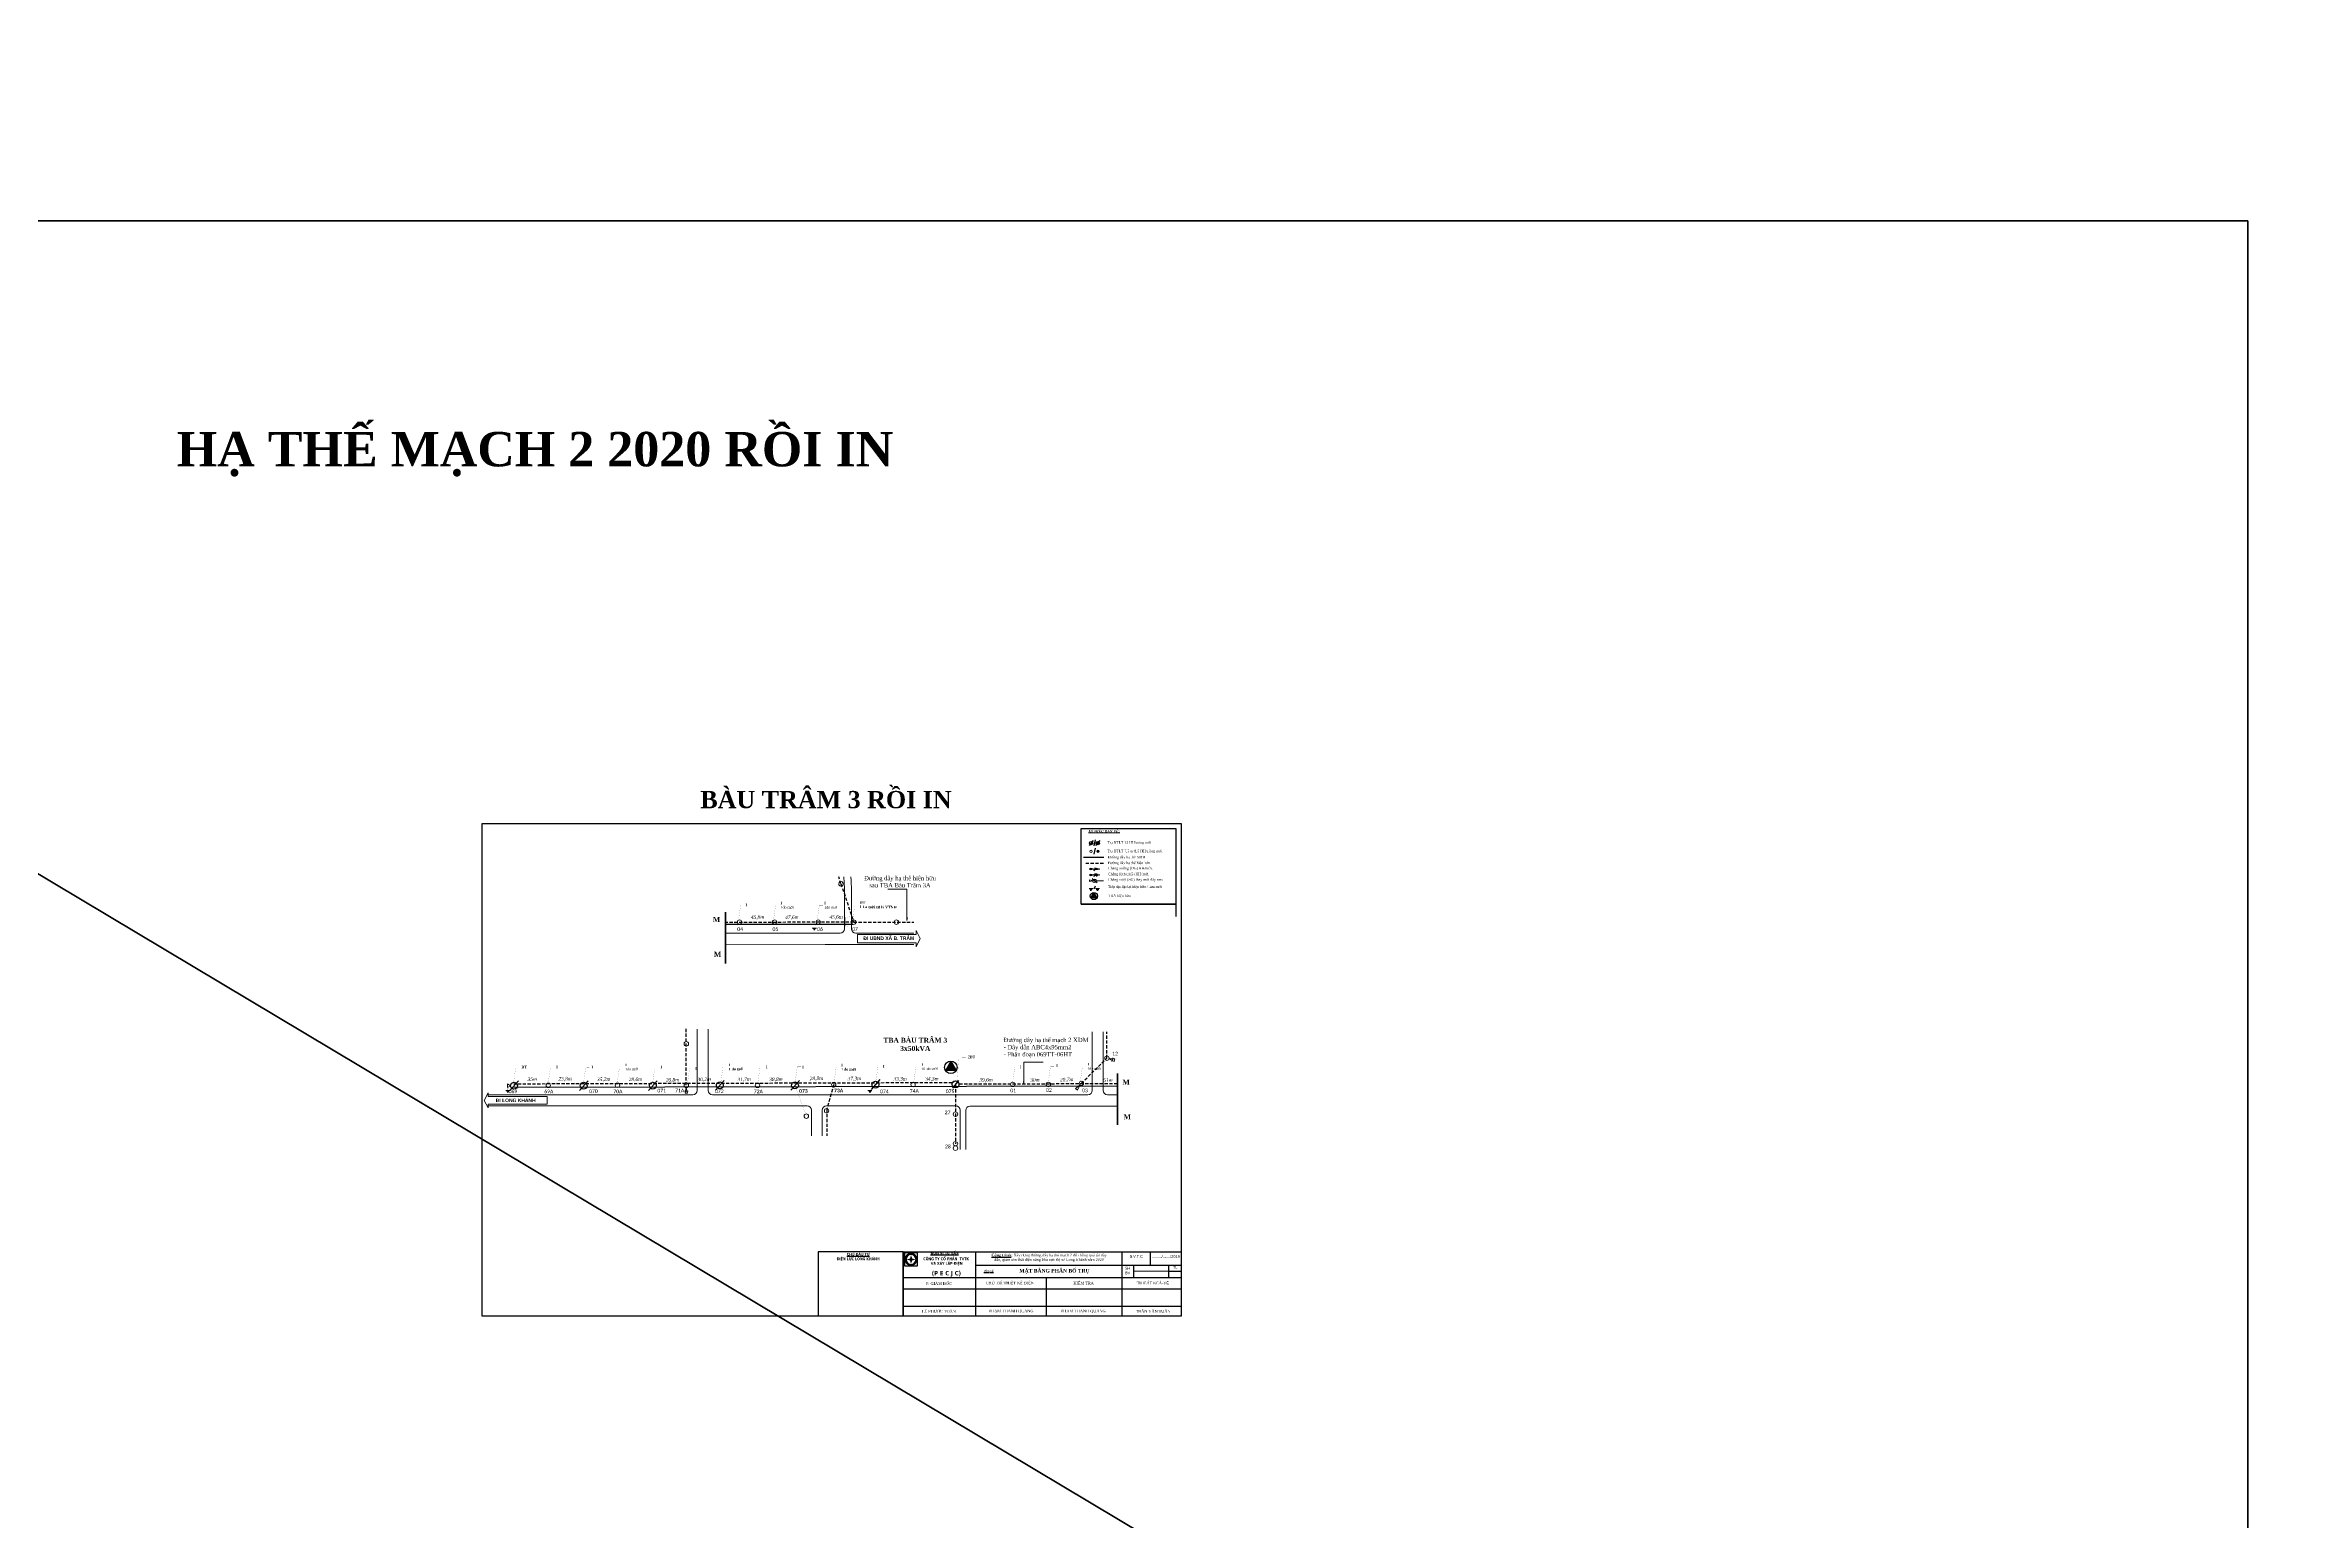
# Model space of a CAD drawing. Header units: metres. Extents: x 429925 to 893472, y 1245258 to 2552490.
# Drawn here: x 444762 to 447362, y 1256422 to 1258137 of the extents above; entities that cross this region are included whole.
import ezdxf
from ezdxf.enums import TextEntityAlignment as Align

# ---------------------------------------------------------------- set-up
doc = ezdxf.new("R2010")
doc.units = ezdxf.units.M
doc.linetypes.add('DASHED2', pattern=[0.375, 0.25, -0.125])
doc.layers.add('chi tiet chang', color=7, linetype='Continuous', lineweight=20)
doc.layers.add('duong bao', color=3, linetype='Continuous', lineweight=13)
doc.layers.add('Khung ten', color=7, linetype='Continuous')
doc.styles.get("Standard").update_dxf_attribs({"font": 'arial.ttf'})
doc.styles.add('Times New Roman', font='times.ttf')
doc.styles.add('Unicode', font='times.ttf')
doc.styles.add('VN', font='VTIMESN.TTF')

# ---------------------------------------------------------------- blocks, each defined once
blk = doc.blocks.new('A$C46BF4DDC')
at = {"color": 9, "linetype": 'Continuous'}
blk.add_line((9.9, 11.5), (0, 0), dxfattribs=at)
blk.add_lwpolyline([(0.9, 5.6, -1), (8.8, 5.6, -1)], format="xyb", close=True, dxfattribs=at)
blk = doc.blocks.new('A$C16F73B65')
at = {"layer": 'duong bao', "lineweight": 50, "ltscale": 2}
blk.add_hatch(color=2, dxfattribs=at).paths.add_polyline_path([(0, 2.6, 1), (5.2, 2.6, 1)])
at = {"color": 4, "linetype": 'Continuous', "lineweight": 18}
blk.add_lwpolyline([(0, 2.6, -1), (5.2, 2.6, -1)], format="xyb", close=True, dxfattribs=at)
blk = doc.blocks.new('A$C7B825D87')
at = {"layer": 'duong bao', "color": 1, "linetype": 'DASHED2', "lineweight": 20, "ltscale": 4}
for p, q in [((1.2, 2.5), (7.1, 2.5)), ((2.4, 1.3), (5.9, 1.3)), ((3.3, 0), (5, 0))]:
    blk.add_line(p, q, dxfattribs=at)
at = {"layer": 'duong bao', "color": 1, "linetype": 'DASHED2', "lineweight": 20, "ltscale": 4, "const_width": 0.0325}
blk.add_lwpolyline([(0, 8.1), (4.2, 5.4), (4.2, 2.5)], dxfattribs=at)
blk = doc.blocks.new('A$C45A47B40')
at = {"layer": 'duong bao', "color": 1, "lineweight": 20, "ltscale": 4}
for p, q in [((1.2, 2.5), (7.1, 2.5)), ((2.4, 1.3), (5.9, 1.3)), ((3.3, 0), (5, 0))]:
    blk.add_line(p, q, dxfattribs=at)
at = {"layer": 'duong bao', "color": 1, "lineweight": 20, "ltscale": 4, "const_width": 0.0325}
blk.add_lwpolyline([(0, 8.1), (4.2, 5.4), (4.2, 2.5)], dxfattribs=at)

msp = doc.modelspace()

# ---------------------------------------------------------------- hatches: boundary and pattern name
at = {"layer": 'duong bao', "lineweight": 50, "ltscale": 2}
h = msp.add_hatch(color=256, dxfattribs=at)
edge = h.paths.add_edge_path()
edge.add_ellipse((445984.9, 1257209.9), major_axis=(1.4, 1.4), ratio=1, start_angle=364.0894, end_angle=494.9423)
edge.add_ellipse((445984.9, 1257209.9), major_axis=(1.4, 1.4), ratio=1, start_angle=134.9423, end_angle=184.0894)
edge.add_line((445983.6, 1257208.4), (445986.2, 1257211.4))
edge = h.paths.add_edge_path()
edge.add_ellipse((445984.9, 1257209.9), major_axis=(1.4, 1.4), ratio=1, start_angle=184.0894, end_angle=314.9423)
edge.add_ellipse((445984.9, 1257209.9), major_axis=(1.4, 1.4), ratio=1, start_angle=314.9423, end_angle=364.0894)
edge.add_line((445986.2, 1257211.4), (445983.6, 1257208.4))
for points in [[(445987.1, 1257179.7), (445982.7, 1257180.6), (445982.7, 1257178.8)], [(445980.5, 1257152.4), (445977, 1257146.4), (445983.9, 1257146.4)], [(445814.3, 1256956.1), (445808.3, 1256945.8), (445820.3, 1256945.8)]]:
    msp.add_hatch(color=256, dxfattribs=at).paths.add_polyline_path(points)
h = msp.add_hatch(color=256, dxfattribs=at)
h.paths.add_polyline_path([(445987.1, 1257172.9), (445984, 1257173.5), (445984, 1257172.2)])
h.paths.add_polyline_path([(445984, 1257172.2), (445984, 1257173.5), (445982.7, 1257173.8), (445982.7, 1257171.9)])
at = {"layer": 'Khung ten', "true_color": 0xf7e64e}
for points in [[(445761.6, 1256726), (445761.8, 1256725.8), (445761.8, 1256726), (445762, 1256726.1), (445761.8, 1256726.2), (445761.8, 1256726.5), (445761.6, 1256726.3), (445761.4, 1256726.4), (445761.5, 1256726.1), (445761.4, 1256725.9)], [(445768, 1256732.4), (445768.2, 1256732.1), (445768.2, 1256732.4), (445768.4, 1256732.5), (445768.2, 1256732.6), (445768.2, 1256732.9), (445768, 1256732.6), (445767.7, 1256732.7), (445767.9, 1256732.5), (445767.7, 1256732.3)], [(445774.4, 1256726), (445774.7, 1256725.9), (445774.5, 1256726.1), (445774.7, 1256726.4), (445774.4, 1256726.3), (445774.3, 1256726.5), (445774.3, 1256726.2), (445774, 1256726.1), (445774.3, 1256726), (445774.3, 1256725.8)]]:
    msp.add_hatch(color=41, dxfattribs=at).paths.add_polyline_path(points)
at = {"layer": 'Khung ten', "true_color": 0xf0003c}
h = msp.add_hatch(color=240, dxfattribs=at)
h.paths.add_polyline_path([(445768, 1256720.8), (445769.1, 1256725), (445773.3, 1256726.1), (445769.1, 1256727.2), (445768, 1256731.3), (445766.9, 1256727.2), (445762.8, 1256726.1), (445766.9, 1256725)])
h.paths.add_polyline_path([(445768, 1256728.3), (445768.5, 1256726.5), (445770.3, 1256726.1), (445768.5, 1256725.6), (445768, 1256723.8), (445767.6, 1256725.6), (445765.8, 1256726.1), (445767.6, 1256726.5)], flags=16)
at = {"layer": 'Khung ten', "true_color": 0xffff12}
msp.add_hatch(color=2, dxfattribs=at).paths.add_polyline_path([(445768.5, 1256725.6), (445770.3, 1256726.1), (445768.5, 1256726.5), (445768, 1256728.3), (445767.6, 1256726.5), (445765.8, 1256726.1), (445767.6, 1256725.6), (445768, 1256723.8)])

# ---------------------------------------------------------------- linework, layer by layer
at = {"color": 7, "linetype": 'Continuous'}
for p, q in [((445982, 1257213.6), (445980.4, 1257206.8)), ((445982, 1257203.9), (445980.4, 1257197)), ((445980.9, 1257177.8), (445982.4, 1257181.6)), ((445980.9, 1257171), (445982.4, 1257174.8)), ((445980.9, 1257156.6), (445982.4, 1257160.4)), ((445984, 1257171.2), (445984, 1257174.6)), ((445984, 1257171.2), (445984, 1257174.6))]:
    msp.add_line(p, q, dxfattribs=at)
at = {"color": 1, "lineweight": 30, "ltscale": 15}
for p, q in [((445992.2, 1257193.1), (445968.3, 1257193.1)), ((445552.5, 1257115.6), (445700.2, 1257115.6)), ((446007.8, 1256927.4), (445306.7, 1256925.8))]:
    msp.add_line(p, q, dxfattribs=at)
at = {"color": 5, "linetype": 'DASHED2', "lineweight": 30, "ltscale": 15}
for p, q in [((445971, 1257186.7), (445992.2, 1257186.7)), ((445686.6, 1257162.6), (445701.4, 1257118.1)), ((445701.4, 1257118.1), (445552.4, 1257117.6)), ((445701.4, 1257118.1), (445771.2, 1257118.1)), ((445701.4, 1257118.1), (445701.4, 1257118.1)), ((445506.9, 1256928.5), (445506.9, 1256994.8)), ((445995.5, 1256960), (445995.6, 1256990.8)), ((445965.9, 1256930.7), (445995.5, 1256960)), ((445815.6, 1256931.4), (445306.7, 1256929.9)), ((445678.2, 1256929.3), (445670.2, 1256900.7)), ((445819.6, 1256929.5), (445819.6, 1256860.6)), ((446007.8, 1256930.2), (445823.6, 1256929.7)), ((445670.2, 1256900.7), (445670, 1256869.6))]:
    msp.add_line(p, q, dxfattribs=at)
at = {"color": 4, "linetype": 'Continuous', "lineweight": 18}
for p, q in [((445690.7, 1257110.4), (445690.7, 1257152.9)), ((445698.7, 1257154.5), (445698.7, 1257110.4)), ((445763.3, 1257156.2), (445741, 1257156.2)), ((445685.7, 1257105.4), (445552.4, 1257105.4)), ((445552.4, 1257091.8), (445668.4, 1257092)), ((445771.2, 1257092), (445668.4, 1257092)), ((445771.2, 1257105.4), (445703.7, 1257105.4)), ((445519.6, 1256922.4), (445519.6, 1256993.9)), ((445532.3, 1256922.4), (445532.3, 1256993.9)), ((445978.6, 1256922.4), (445978.6, 1256990.8)), ((445991.3, 1256990.8), (445991.3, 1256922.4)), ((445899.2, 1256955.4), (445921.5, 1256955.4)), ((446002.6, 1256960.4), (446001.5, 1256956.2)), ((445276.6, 1256919.8), (445272.2, 1256911)), ((445272.2, 1256911), (445276.6, 1256902.3)), ((445276.6, 1256915.4), (445276.6, 1256919.8)), ((445276.6, 1256917.4), (445514.6, 1256917.4)), ((445345.2, 1256915.4), (445276.6, 1256915.4)), ((445276.6, 1256902.3), (445276.6, 1256906.7)), ((445276.6, 1256906.7), (445345.2, 1256906.7)), ((445276.6, 1256904.7), (445647.2, 1256904.7)), ((445509.2, 1256921.8), (445504.8, 1256921.8)), ((445537.3, 1256917.4), (445819.1, 1256917.4)), ((445652.2, 1256899.7), (445652.2, 1256869.6)), ((445664.9, 1256899.7), (445664.9, 1256869.6)), ((445669.9, 1256904.7), (445820.1, 1256904.7)), ((445819.1, 1256917.4), (445973.6, 1256917.4)), ((445820.1, 1256904.7), (445820.1, 1256904.7)), ((445825.1, 1256899.7), (445825.1, 1256853.9)), ((445831.5, 1256899.2), (445831.5, 1256853.9)), ((445836.5, 1256904.2), (446007.8, 1256904.4)), ((445996.3, 1256917.4), (446007.8, 1256917.4))]:
    msp.add_line(p, q, dxfattribs=at)
at = {"color": 9, "linetype": 'Continuous'}
msp.add_line((445823.1, 1256934), (445816.2, 1256925), dxfattribs=at)
msp.add_lwpolyline([(445269.3, 1256660.6), (446082.1, 1256660.6), (446082.1, 1257232.1), (445269.3, 1257232.1)], close=True, dxfattribs=at)
at = {"color": 7, "linetype": 'Continuous'}
msp.add_lwpolyline([(445965.8, 1257138.9), (445965.8, 1257226.7), (446075.5, 1257226.7), (446075.5, 1257124.6)], dxfattribs=at)
at = {"color": 4, "linetype": 'Continuous', "lineweight": 18}
for points in [[(445975.9, 1257200.2, -1), (445978.5, 1257200.2, -1)], [(445688, 1257164.7, -1), (445685.1, 1257160.4, -1)], [(445566.2, 1257118.1, -1), (445571.3, 1257118.1, -1)], [(445606.9, 1257118.1, -1), (445612, 1257118.1, -1)], [(445657.6, 1257118.1, -1), (445662.7, 1257118.1, -1)], [(445698.8, 1257118.1, -1), (445704, 1257118.1, -1)], [(445701.4, 1257120.6, -1), (445701.4, 1257115.5, -1)], [(445751, 1257120.6, -1), (445751, 1257115.5, -1)], [(445504.3, 1256976.7, -1), (445509.5, 1256976.7, -1)], [(445807, 1256949.3, -1), (445821.5, 1256949.3, -1)], [(445993, 1256960, -1), (445998.1, 1256960, -1)], [(445343.9, 1256928.5, -1), (445349.1, 1256928.5, -1)], [(445424.4, 1256928.5, -1), (445429.5, 1256928.5, -1)], [(445504.3, 1256928.5, -1), (445509.5, 1256928.5, -1)], [(445587, 1256928.5, -1), (445592.2, 1256928.5, -1)], [(445675.6, 1256929.3, -1), (445680.8, 1256929.3, -1)], [(445767.9, 1256929.3, -1), (445773, 1256929.3, -1)], [(445883.7, 1256929.5, -1), (445888.8, 1256929.5, -1)], [(445924.9, 1256929.5, -1), (445930.1, 1256929.5, -1)], [(445963.4, 1256930.7, -1), (445968.5, 1256930.7, -1)], [(445667.3, 1256898.8, -1), (445672.4, 1256898.8, -1)], [(445643.8, 1256892.7, -1), (445649, 1256892.7, -1)], [(445817, 1256895, -1), (445822.2, 1256895, -1)], [(445817, 1256860.6, -1), (445822.2, 1256860.6, -1)], [(445817, 1256855.5, -1), (445822.2, 1256855.5, -1)]]:
    msp.add_lwpolyline(points, format="xyb", close=True, dxfattribs=at)
at = {"color": 5, "linetype": 'DASHED2', "lineweight": 30, "ltscale": 15}
msp.add_lwpolyline([(445686.6, 1257162.6), (445684, 1257170.6)], dxfattribs=at)
at = {"color": 4, "linetype": 'Continuous', "lineweight": 18}
for points in [[(445979.2, 1257166.1), (445975.5, 1257165.1), (445975.5, 1257167.1)], [(445705.7, 1257103.7), (445774, 1257103.7), (445774, 1257108.4), (445778.8, 1257098.9), (445774, 1257089.4), (445774, 1257094.1), (445705.7, 1257094.1)], [(445302.6, 1256927.7), (445299, 1256925.8), (445299, 1256930.1)], [(445345.2, 1256915.4), (445276.6, 1256915.4), (445276.6, 1256919.8), (445272.2, 1256911), (445276.6, 1256902.3), (445276.6, 1256906.7), (445345.2, 1256906.7)]]:
    msp.add_lwpolyline(points, close=True, dxfattribs=at)
at = {"color": 7, "linetype": 'Continuous'}
for points in [[(445976.1, 1257180.6), (445980.5, 1257179.7), (445976.1, 1257178.8)], [(445976.1, 1257173.8), (445980.5, 1257172.9), (445976.1, 1257171.9)], [(445982.7, 1257180.6), (445987.1, 1257179.7), (445982.7, 1257178.8)], [(445982.7, 1257180.6), (445987.1, 1257179.7), (445982.7, 1257178.8)], [(445982.7, 1257173.8), (445987.1, 1257172.9), (445982.7, 1257171.9)], [(445982.7, 1257173.8), (445987.1, 1257172.9), (445982.7, 1257171.9)], [(445977, 1257146.4), (445980.5, 1257152.4), (445983.9, 1257146.4)], [(445977, 1257146.4), (445980.5, 1257152.4), (445983.9, 1257146.4)], [(445977, 1257146.4), (445980.5, 1257152.4), (445983.9, 1257146.4)], [(445808.3, 1256945.8), (445814.3, 1256956.1), (445820.3, 1256945.8)], [(445808.3, 1256945.8), (445814.3, 1256956.1), (445820.3, 1256945.8)], [(445808.3, 1256945.8), (445814.3, 1256956.1), (445820.3, 1256945.8)]]:
    msp.add_lwpolyline(points, close=True, dxfattribs=at)
at = {"color": 4, "linetype": 'Continuous', "lineweight": 18}
for points in [[(445763, 1257122.9), (445763.8, 1257122.9), (445763.3, 1257119.9), (445763.3, 1257156.2)], [(445899.5, 1256932.9), (445898.8, 1256932.9), (445899.2, 1256929.8), (445899.2, 1256955.4)], [(445998, 1256959.4), (446003.9, 1256956.2), (446004.7, 1256959.1), (445998, 1256959.4)], [(445506.9, 1256925.9), (445505.4, 1256919.4), (445508.4, 1256919.4), (445506.9, 1256925.9)], [(445964.3, 1256928.7), (445959, 1256924.7), (445961.3, 1256922.7), (445964.3, 1256928.7)]]:
    msp.add_lwpolyline(points, dxfattribs=at)
at = {"color": 7, "linetype": 'Continuous'}
for points in [[(445976.3, 1257148.4, -1), (445984.7, 1257148.4, -1)], [(445976.3, 1257148.4, -1), (445984.7, 1257148.4, -1)], [(445976.3, 1257148.4, -1), (445984.7, 1257148.4, -1)], [(445807, 1256949.3, -1), (445821.5, 1256949.3, -1)], [(445807, 1256949.3, -1), (445821.5, 1256949.3, -1)]]:
    msp.add_lwpolyline(points, format="xyb", close=True, dxfattribs=at)
at = {"color": 5, "linetype": 'DASHED2', "lineweight": 30, "ltscale": 15, "const_width": 0.1}
msp.add_lwpolyline([(445633.2, 1256928.6), (445646.4, 1256892.7), (445646.4, 1256869.6)], dxfattribs=at)
at = {"color": 9, "linetype": 'Continuous'}
for points in [[(445815.7, 1256929.3, -1), (445823.7, 1256929.8, -1)], [(445819.9, 1256925.6, -1), (445819.5, 1256933.5, -1)]]:
    msp.add_lwpolyline(points, format="xyb", close=True, dxfattribs=at)
at = {"color": 4, "linetype": 'Continuous', "lineweight": 18}
for centre, radius, start, end in [((445490.7, 1257152.9), 200, 0, 5.0864), ((445498.7, 1257154.5), 200, 0, 4.6119), ((445685.7, 1257110.4), 5, 270, 0), ((445703.7, 1257110.4), 5, 180, 270), ((445514.6, 1256922.4), 5, 270, 0), ((445537.3, 1256922.4), 5, 180, 270), ((445647.2, 1256899.7), 5, 0, 90), ((445669.9, 1256899.7), 5, 90, 180), ((445820.1, 1256899.7), 5, 0, 90), ((445836.5, 1256899.2), 5, 90.0732, 180), ((445973.6, 1256922.4), 5, 270, 0), ((445996.3, 1256922.4), 5, 180, 270)]:
    msp.add_arc(centre, radius, start, end, dxfattribs=at)
at = {"layer": 'chi tiet chang'}
msp.add_line((446026.4, 1256712.4), (446067.1, 1256712.4), dxfattribs=at)
at = {"layer": 'duong bao', "lineweight": 50, "ltscale": 2}
for p, q in [((433711.3, 1263768.7), (448885, 1254706.7)), ((447321.1, 1257932.9), (443130.4, 1257932.9)), ((447321.1, 1255444.2), (447321.1, 1257932.9)), ((445965.8, 1257138.9), (446075.5, 1257138.9)), ((445552.4, 1257129.7), (445552.4, 1257070.1)), ((446007.8, 1256942.3), (446007.8, 1256882.7))]:
    msp.add_line(p, q, dxfattribs=at)
at = {"layer": 'duong bao', "lineweight": 18, "ltscale": 2}
msp.add_line((445991.8, 1257166), (445981.2, 1257166), dxfattribs=at)
at = {"layer": 'duong bao', "color": 4, "lineweight": 15, "ltscale": 2, "const_width": 0.1}
for points in [[(445566.9, 1257121.7), (445567.6, 1257120.7), (445570, 1257137.9), (445574.2, 1257137.9)], [(445607.6, 1257121.7), (445608.3, 1257120.7), (445610.7, 1257137.9), (445614.9, 1257137.9)], [(445658.3, 1257121.6), (445659, 1257120.6), (445661.4, 1257137.8), (445665.6, 1257137.8)], [(445699.6, 1257121.7), (445700.3, 1257120.7), (445702.6, 1257137.9), (445706.9, 1257137.9)], [(445820.8, 1256934.3), (445821.5, 1256933.3), (445823.8, 1256960.7), (445831.6, 1256960.8)], [(445305.7, 1256933.1), (445306.3, 1256932), (445308.7, 1256949.3), (445312.9, 1256949.3)], [(445345.9, 1256933.1), (445346.6, 1256932), (445349, 1256949.3), (445353.2, 1256949.3)], [(445387, 1256932.9), (445387.6, 1256931.9), (445390, 1256949.1), (445394.2, 1256949.2)], [(445426.2, 1256933.1), (445426.8, 1256932), (445429.2, 1256949.3), (445433.4, 1256949.3)], [(445467.3, 1256933.2), (445467.9, 1256932.2), (445470.3, 1256949.4), (445474.5, 1256949.4)], [(445507.6, 1256931.7), (445508.3, 1256930.7), (445510.6, 1256947.9), (445514.8, 1256947.9)], [(445546.4, 1256933.1), (445547.1, 1256932.1), (445549.4, 1256949.3), (445553.7, 1256949.3)], [(445589.4, 1256933.1), (445590.1, 1256932), (445592.5, 1256949.3), (445596.7, 1256949.3)], [(445632.8, 1256933.7), (445633.5, 1256932.7), (445635.8, 1256949.9), (445640.1, 1256949.9)], [(445678, 1256933.5), (445678.7, 1256932.5), (445681, 1256949.7), (445685.3, 1256949.7)], [(445726.5, 1256934.3), (445727.2, 1256933.2), (445729.6, 1256950.5), (445733.8, 1256950.5)], [(445770.6, 1256933.5), (445771.2, 1256932.5), (445773.6, 1256949.7), (445777.8, 1256949.7)], [(445885.5, 1256933.6), (445886.2, 1256932.6), (445888.6, 1256949.8), (445892.8, 1256949.8)], [(445927, 1256934.5), (445927.6, 1256933.5), (445930, 1256950.7), (445934.2, 1256950.7)], [(445964.1, 1256934.3), (445964.8, 1256933.3), (445967.2, 1256950.5), (445971.4, 1256950.6)]]:
    msp.add_lwpolyline(points, dxfattribs=at)
at = {"layer": 'duong bao', "lineweight": 50, "ltscale": 2, "const_width": 0.1}
for points in [[(445688.1, 1257125.3), (445692.3, 1257123.5), (445692.3, 1257113.3), (445688, 1257111.1)], [(445697.6, 1257125.3), (445693.5, 1257123.5), (445693.5, 1257113.3), (445697.7, 1257111.1)]]:
    msp.add_lwpolyline(points, dxfattribs=at)
at = {"layer": 'Khung ten', "color": 7}
for p, q in [((445759, 1256735.2), (446082.1, 1256735.2)), ((445759, 1256735.2), (445759, 1256660.6)), ((445843.1, 1256735.2), (445843.1, 1256660.6)), ((445843.1, 1256719.6), (446082.1, 1256719.6)), ((446013.3, 1256660.6), (446013.3, 1256735.2)), ((446026.4, 1256719.6), (446026.4, 1256705.1)), ((446046, 1256735.2), (446046, 1256719.6)), ((446067.1, 1256719.6), (446067.1, 1256705.1)), ((446082.1, 1256660.6), (446082.1, 1256735.2)), ((445758.9, 1256692.2), (446082, 1256692.2)), ((445759, 1256705.1), (446082.1, 1256705.1)), ((445843.1, 1256705.1), (445843.1, 1256660.6)), ((445925.1, 1256705.1), (445925.1, 1256660.6)), ((446067.1, 1256712.4), (446082.1, 1256712.4)), ((445759, 1256671.9), (446082.1, 1256671.9)), ((445759, 1256660.6), (446082.1, 1256660.6))]:
    msp.add_line(p, q, dxfattribs=at)
msp.add_lwpolyline([(445759, 1256735.2), (445660.1, 1256735.2), (445660.1, 1256660.6), (445759, 1256660.6)], close=True, dxfattribs=at)
at = {"layer": 'Khung ten', "color": 204}
for points, const_width in [([(445760.3, 1256718.4), (445775.8, 1256718.4), (445775.8, 1256733.9), (445760.3, 1256733.9)], 0.108), ([(445766.9, 1256725), (445762.8, 1256726.1), (445766.9, 1256727.2), (445768, 1256731.3), (445769.1, 1256727.2), (445773.3, 1256726.1), (445769.1, 1256725), (445768, 1256720.8)], 0.119)]:
    msp.add_lwpolyline(points, close=True, dxfattribs=dict(at, const_width=const_width))
for points in [[(445760.5, 1256718.6), (445775.6, 1256718.6), (445775.6, 1256733.7), (445760.5, 1256733.7)], [(445761.4, 1256725.9), (445761.6, 1256726), (445761.8, 1256725.8), (445761.8, 1256726), (445762, 1256726.1), (445761.8, 1256726.2), (445761.8, 1256726.5), (445761.6, 1256726.3), (445761.4, 1256726.4), (445761.5, 1256726.1)], [(445767.7, 1256732.3), (445768, 1256732.4), (445768.2, 1256732.1), (445768.2, 1256732.4), (445768.4, 1256732.5), (445768.2, 1256732.6), (445768.2, 1256732.9), (445768, 1256732.6), (445767.7, 1256732.7), (445767.9, 1256732.5)], [(445774.7, 1256725.9), (445774.4, 1256726), (445774.3, 1256725.8), (445774.3, 1256726), (445774, 1256726.1), (445774.3, 1256726.2), (445774.3, 1256726.5), (445774.4, 1256726.3), (445774.7, 1256726.4), (445774.5, 1256726.1)]]:
    msp.add_lwpolyline(points, close=True, dxfattribs=at)
at = {"layer": 'Khung ten', "color": 204, "const_width": 0.113}
for points in [[(445760.9, 1256726.2, 1), (445775.1, 1256726.2, 1)], [(445762.4, 1256726.2, 1), (445773.6, 1256726.2, 1)]]:
    msp.add_lwpolyline(points, format="xyb", close=True, dxfattribs=at)
at = {"layer": 'Khung ten', "color": 196}
msp.add_lwpolyline([(445768, 1256723.8), (445767.6, 1256725.6), (445765.8, 1256726.1), (445767.6, 1256726.5), (445768, 1256728.3), (445768.5, 1256726.5), (445770.3, 1256726.1), (445768.5, 1256725.6)], close=True, dxfattribs=at)
at = {"layer": 'Khung ten', "color": 204}
for radius, start, end in [(6.88, 360, 180), (6.88, 180, 360), (5.8, 360, 180), (5.8, 180, 360)]:
    msp.add_arc((445768, 1256726.2), radius, start, end, dxfattribs=at)

# ---------------------------------------------------------------- block references
at = {"color": 4, "linetype": 'Continuous', "lineweight": 18, "yscale": 0.5, "zscale": 0.5}
for p, xscale, rotation in [((445974.8, 1257207.1), 0.5000000000041764, 359.9423113320694), ((445982.5, 1257207.1), 0.5000000000041764, 359.9423113320694), ((445978.4, 1257168.5), 0.5000000000211088, 269.9863334116617)]:
    msp.add_blockref('A$C46BF4DDC', p, dxfattribs=dict(at, xscale=xscale, rotation=rotation))
at = {"color": 4, "linetype": 'Continuous', "lineweight": 18}
for p, rotation in [((445301.8, 1256922.5), 359.1901508878919), ((445382.7, 1256922.5), 359.1901508878919), ((445463.1, 1256922.5), 359.1901508878919), ((445540.9, 1256922.9), 359.1901508878919), ((445628.2, 1256922.9), 359.1901508878919), ((445721.7, 1256923.7), 359.1901508878659)]:
    msp.add_blockref('A$C46BF4DDC', p, dxfattribs=dict(at, rotation=rotation))
at = {"layer": 'duong bao', "lineweight": 50, "ltscale": 2}
for name, p, xscale, yscale, zscale in [('A$C16F73B65', (445983.9, 1257198.9), 0.5, 0.5, 0.5), ('A$C7B825D87', (445980.3, 1257155), -0.8000000000029104, 0.7999999999883585, 0.8), ('A$C45A47B40', (445988, 1257155), -0.8000000000029104, 0.7999999999883585, 0.8), ('A$C45A47B40', (445659, 1257109.1), -0.8000000000029104, 0.7999999999883585, 0.8), ('A$C45A47B40', (445302.9, 1256920.6), -0.8000000000029104, 0.7999999999883585, 0.8), ('A$C45A47B40', (445723.6, 1256920.3), -0.8000000000029104, 0.7999999999883585, 0.8)]:
    msp.add_blockref(name, p, dxfattribs=dict(at, xscale=xscale, yscale=yscale, zscale=zscale))

# ---------------------------------------------------------------- texts
at = {"color": 4, "linetype": 'Continuous', "lineweight": 18}
for s, insert, char_height, width, attachment_point in [('{\\fTimes New Roman|b1|i0|c0|p18;\\C7;HẠ THẾ MẠCH 2 2020 RỒI IN}', (445331.2, 1257661.6), 40, 1096.299, 5), ('{\\fTimes New Roman|b1|i0|c0|p18;\\C7;BÀU TRÂM 3 RỒI IN}', (445669.2, 1257260.3), 20, 340.566, 5), ('\\C7;\\fTimes New Roman|b1|i1|;\\H2.8669647164643;\\LKÝ HIỆU BẢN VẼ\\l\\L:\\l', (445992.3, 1257223.3), 2.867, 49.206, 5), ('{\\fTimes New Roman|b0|i0|c0|p18;\\C7;Đường dây hạ thế hiện hữu sau TBA Bàu Trâm 3A}', (445755.2, 1257165), 5, 87.442, 5), ('{\\fCalibri|b0|i0|c0|p34;\\C7;04}', (445569.4, 1257109.9), 4.233, 21.59, 5), ('{\\fCalibri|b0|i0|c0|p34;\\C7;05}', (445610.4, 1257109.9), 4.233, 21.59, 5), ('{\\fCalibri|b0|i0|c0|p34;\\C7;06}', (445662.2, 1257109.9), 4.233, 21.59, 5), ('{\\fCalibri|b0|i0|c0|p34;\\C7;07}', (445702.9, 1257109.9), 4.233, 21.59, 5), ('{\\fArial Unicode MS|b1|i0|c0|p34;\\H1x;\\C7;ĐI UBND XÃ B. TRÂM}', (445742.1, 1257099.3), 4.109, 73.025, 5), ('{\\fTimes New Roman|b1|i0|c0|p18;\\C7;TBA BÀU TRÂM 3 3x50kVA}', (445773, 1256976), 5.734, 87, 5), ('{\\fTimes New Roman|b0|i0|c0|p18;\\C7;Đường dây hạ thế mạch 2 XDM\\P- Dây dẫn ABC4x95mm2\\P- Phân đoạn 069TT-06HT}', (445875.6, 1256972.2), 5, 159.617, 4), ('{\\fCalibri|b0|i0|c0|p34;\\C7;12}', (446005, 1256965.3), 4.233, 21.59, 5), ('\\C7;\\fArial Unicode MS|b1|i0|;\\H4.1092942200601;ĐI LONG KHÁNH', (445308.7, 1256911), 4.109, 73.025, 5), ('\\C7;\\fCalibri|b0|i0|;\\H4.2333171844482;069', (445305.5, 1256921.4), 4.233, 21.59, 5), ('{\\fCalibri|b0|i0|c238|p34;\\H1x;\\C7;69\\fCalibri|b0|i0|c0|p34;A}', (445347.1, 1256921.4), 4.233, 21.59, 5), ('\\C7;\\fCalibri|b0|i0|;\\H4.2333171844482;070', (445399, 1256921.6), 4.233, 21.59, 5), ('{\\fCalibri|b0|i0|c0|p34;\\C7;70A}', (445427.4, 1256921.4), 4.233, 21.59, 5), ('\\C7;\\fCalibri|b0|i0|;\\H4.2333171844482;071', (445478.3, 1256922.3), 4.233, 21.59, 5), ('{\\fCalibri|b0|i0|c0|p34;\\H1x;\\C7;71A}', (445499.2, 1256922.5), 4.233, 21.59, 5), ('\\C7;\\fCalibri|b0|i0|;\\H4.2333171844482;072', (445545.3, 1256921.6), 4.233, 21.59, 5), ('{\\fCalibri|b0|i0|c0|p34;\\C7;72A}', (445590.6, 1256921.4), 4.233, 21.59, 5), ('\\C7;\\fCalibri|b1|i0|;\\H4.2333171844482;073', (445643, 1256921.9), 4.233, 21.59, 5), ('{\\fCalibri|b1|i0|c0|p34;\\H1x;\\C7;73A}', (445683.9, 1256922.4), 4.233, 21.59, 5), ('\\C7;\\fCalibri|b0|i0|;\\H4.2333171844482;074', (445737, 1256921.4), 4.233, 21.59, 5), ('{\\fCalibri|b0|i0|c0|p34;\\C7;74A}', (445771.8, 1256921.9), 4.233, 21.59, 5), ('\\C7;\\fCalibri|b0|i0|;\\H4.2333171844482;075', (445813.4, 1256921.5), 4.233, 21.59, 5), ('{\\fCalibri|b0|i0|c0|p34;\\C7;01}', (445886.7, 1256922.5), 4.233, 21.59, 5), ('{\\fCalibri|b0|i0|c0|p34;\\C7;02}', (445928.2, 1256922.9), 4.233, 21.59, 5), ('{\\fCalibri|b0|i0|c0|p34;\\C7;03}', (445970, 1256922.5), 4.233, 21.59, 5), ('{\\fCalibri|b0|i0|c0|p34;\\C7;27}', (445810.5, 1256897), 4.233, 21.59, 5), ('{\\fCalibri|b0|i0|c0|p34;\\C7;28}', (445810.8, 1256857.4), 4.233, 21.59, 5)]:
    msp.add_mtext(s, dxfattribs=dict(at, insert=insert, char_height=char_height, width=width, attachment_point=attachment_point))
at = {"char_height": 2.935, "attachment_point": 4}
for s, insert, width in [('{\\fTimes New Roman|b0|i0|c0|p18;\\C7;Trụ BTLT 12 HH/trồng mới}', (445996, 1257210.2), 78.729), ('{\\fTimes New Roman|b0|i0|c0|p18;\\C7;Trụ BTLT 7,5 or 8,5 HH/trồng mới.}', (445996, 1257200.2), 78.729), ('{\\fTimes New Roman|b0|i0|c0|p18;\\C7;Đường dây hạ thế XDM}', (445996.9, 1257193.1), 60.735), ('{\\fTimes New Roman|b0|i0|c0|p18;\\C7;Đường dây hạ thế hiện hữu}', (445996.9, 1257186.4), 69.868), ('{\\fTimes New Roman|b0|i0|c0|p18;\\C7;Tiếp địa lặp lại hiện hữu / làm mới}', (445996.9, 1257158.8), 67.094), ('{\\fTimes New Roman|b0|i0|c0|p18;\\C7;Chằng xuống (DG) HH/mới.}', (445996.9, 1257180.3), 67.094), ('{\\fTimes New Roman|b0|i0|c0|p18;\\C7;Chằng lệch (AG) HH/mới.}', (445996.9, 1257173.5), 67.094), ('{\\fTimes New Roman|b0|i0|c0|p18;\\C7;Chằng vượt (SG) thay mới dây neo.}', (445996.9, 1257167.1), 67.094), ('{\\fTimes New Roman|b0|i0|c0|p18;\\C7;TBA hiện hữu}', (445997.3, 1257148.3), 74)]:
    msp.add_mtext(s, dxfattribs=dict(at, insert=insert, width=width))
at = {"color": 4, "linetype": 'Continuous', "lineweight": 18}
for s, insert, char_height, width, attachment_point, rotation in [('{\\fTimes New Roman|b1|i0|c0|p18;\\C7;I}', (445575.8, 1257137.9), 3, 22.225, 4, 359.3923), ('{\\fTimes New Roman|b1|i0|c0|p18;\\C7;I\\P\\fTimes New Roman|b0|i0|c0|p18;1do mới}', (445616.5, 1257137.9), 3, 22.225, 4, 359.3923), ('{\\fTimes New Roman|b1|i0|c0|p18;\\C7;I\\P\\fTimes New Roman|b0|i0|c0|p18;1do mới}', (445667.2, 1257137.8), 3, 22.225, 4, 359.3923), ('{\\fTimes New Roman|b1|i0|c0|p18;\\C7;DT\\P1 La mới xử lý VTNH}', (445708.4, 1257137.9), 3, 44.492, 4, 359.3923), ('{\\fTimes New Roman|b1|i0|c0|p18;\\C7;M}', (445542, 1257121.1), 6, 22.401, 5, 0.2451), ('{\\fTimes New Roman|b0|i1|c0|p18;\\C7;45,8m}', (445589.7, 1257123.5), 4.109, 22.225, 5, 1.4944), ('{\\fTimes New Roman|b0|i1|c0|p18;\\C7;47,6m}', (445629.5, 1257123.3), 4.109, 22.225, 5, 1.4944), ('{\\fTimes New Roman|b0|i1|c0|p18;\\C7;45,6m}', (445680.9, 1257123.6), 4.109, 22.225, 5, 1.4944), ('{\\fTimes New Roman|b1|i0|c0|p18;\\C7;M}', (445543.3, 1257080.6), 6, 22.401, 5, 0.2451), ('{\\fTimes New Roman|b1|i0|c0|p18;\\C7;DT}', (445315.4, 1256949.7), 3, 22.225, 4, 1.4944), ('{\\fTimes New Roman|b1|i0|c0|p18;\\C7;I}', (445355.7, 1256949.7), 3, 23.858, 4, 1.4944), ('{\\fTimes New Roman|b1|i0|c0|p18;\\C7;I\\P\\fTimes New Roman|b0|i0|c0|p18;1do mới}', (445435.9, 1256949.7), 3, 23.858, 4, 1.4944), ('{\\fTimes New Roman|b1|i0|c0|p18;\\C7;I}', (445477, 1256949.8), 3, 22.225, 4, 1.4944), ('{\\fTimes New Roman|b1|i0|c0|p18;\\C7;I\\P1 do mới}', (445556.1, 1256949.7), 3, 22.225, 4, 1.4944), ('{\\fTimes New Roman|b1|i0|c0|p18;\\C7;I}', (445599.2, 1256949.7), 3, 23.858, 4, 1.4944), ('{\\fTimes New Roman|b1|i0|c0|p18;\\C7;I}', (445641.6, 1256949.9), 3, 22.225, 4, 359.3923), ('{\\fTimes New Roman|b1|i0|c0|p18;\\C7;I\\P1 do mới}', (445686.8, 1256949.7), 3, 22.225, 4, 359.3923), ('{\\fTimes New Roman|b1|i0|c0|p18;\\C7;I}', (445735.4, 1256950.5), 3, 22.225, 4, 359.3923), ('{\\fTimes New Roman|b1|i0|c0|p18;\\C7;I\\P\\fTimes New Roman|b0|i0|c0|p18;01 do mới}', (445780.3, 1256950.1), 3, 23.858, 4, 1.4944), ('{\\fTimes New Roman|b1|i0|c0|p18;\\C7;2DT}', (445833.9, 1256961.4), 3, 63.3, 4, 359.3923), ('{\\fTimes New Roman|b1|i0|c0|p18;\\C7;I}', (445894.3, 1256949.8), 3, 22.225, 4, 359.3923), ('{\\fTimes New Roman|b1|i0|c0|p18;\\C7;I}', (445936.7, 1256951.2), 3, 23.858, 4, 1.4944), ('{\\fTimes New Roman|b1|i0|c0|p18;\\C7;I\\P\\fTimes New Roman|b0|i0|c0|p18;1do mới}', (445973, 1256950.5), 3, 22.225, 4, 359.3923), ('{\\fTimes New Roman|b0|i1|c0|p18;\\C7;35m}', (445327.9, 1256935.7), 4.109, 22.225, 5, 1.4944), ('{\\fTimes New Roman|b0|i1|c0|p18;\\C7;25,8m}', (445366, 1256935.7), 4.109, 22.225, 5, 1.4944), ('{\\fTimes New Roman|b1|i0|c0|p18;\\C7;I}', (445396.7, 1256949.6), 3, 22.225, 4, 1.4944), ('{\\fTimes New Roman|b0|i1|c0|p18;\\C7;35,2m}', (445410.9, 1256935.1), 4.109, 22.225, 5, 1.4944), ('{\\fTimes New Roman|b0|i1|c0|p18;\\C7;28,6m}', (445447.8, 1256935.1), 4.109, 22.225, 5, 1.4944), ('{\\fTimes New Roman|b0|i1|c0|p18;\\C7;20,8m}', (445490.8, 1256934.4), 4.109, 22.225, 5, 1.4944), ('{\\fTimes New Roman|b1|i0|c0|p18;\\C7;I}', (445517.3, 1256948.3), 3, 23.546, 4, 1.4944), ('{\\fTimes New Roman|b0|i1|c0|p18;\\C7;30,2m}', (445527.7, 1256935.1), 4.109, 22.225, 5, 1.4944), ('{\\fTimes New Roman|b0|i1|c0|p18;\\C7;31,7m}', (445574.1, 1256935.1), 4.109, 22.225, 5, 1.4944), ('{\\fTimes New Roman|b0|i1|c0|p18;\\C7;38,8m}', (445611, 1256935.1), 4.109, 22.225, 5, 1.4944), ('{\\fTimes New Roman|b0|i1|c0|p18;\\C7;28,9m}', (445658.1, 1256936.2), 4.109, 22.225, 5, 1.4944), ('{\\fTimes New Roman|b0|i1|c0|p18;\\C7;37,3m}', (445702.2, 1256935.9), 4.109, 22.225, 5, 1.4944), ('{\\fTimes New Roman|b0|i1|c0|p18;\\C7;33,3m}', (445755.3, 1256935.5), 4.109, 22.225, 5, 1.4944), ('{\\fTimes New Roman|b0|i1|c0|p18;\\C7;34,3m}', (445792.2, 1256935.5), 4.109, 22.225, 5, 1.4944), ('{\\fTimes New Roman|b0|i1|c0|p18;\\C7;39,6m}', (445855.2, 1256934.4), 4.109, 22.225, 5, 1.4944), ('{\\fTimes New Roman|b0|i1|c0|p18;\\C7;30m}', (445911.9, 1256934.7), 4.109, 22.225, 5, 1.4944), ('{\\fTimes New Roman|b0|i1|c0|p18;\\C7;20,7m}', (445948.8, 1256934.7), 4.109, 22.225, 5, 1.4944), ('{\\fTimes New Roman|b0|i1|c0|p18;\\C7;51m}', (445996.8, 1256934.6), 4.109, 22.225, 5, 1.4944), ('{\\fTimes New Roman|b1|i0|c0|p18;\\C7;M}', (446017.9, 1256932.2), 6, 22.401, 5, 0.2451), ('{\\fTimes New Roman|b1|i0|c0|p18;\\C7;M}', (446019.2, 1256891.8), 6, 22.401, 5, 0.2451)]:
    msp.add_mtext(s, dxfattribs=dict(at, insert=insert, char_height=char_height, width=width, attachment_point=attachment_point, rotation=rotation))
at = {"layer": 'Khung ten', "color": 7, "style": 'VN'}
for s, height, p in [('SH', 3.24, (446019.6, 1256714.4)), ('B.V.T.C', 3.24, (446029.7, 1256728.1)), ('........./......./2019', 3.237, (446064.1, 1256728)), ('TL', 3.24, (446074.9, 1256715.4)), ('BV', 3.24, (446019.6, 1256708.8))]:
    msp.add_text(s, height=height, rotation=360, dxfattribs=at).set_placement(p, align=Align.CENTER)
at = {"layer": 'Khung ten', "color": 7}
for s, insert, char_height, width, attachment_point, style in [('{\\fTahoma|b1|i0|c0|p34;\\L\\C4;CHỦ ĐẦU TƯ\\P\\lĐIỆN LỰC LONG KHÁNH}', (445706.6, 1256733.8), 3.199, 73.404, 2, 'Unicode'), ('{\\fTahoma|b1|i0|c0|p34;\\C4;CÔNG TY CỔ PHẦN  TVTK\\P VÀ XÂY LẮP \\fTahoma|b1|i0|c238|p34;ĐI\\fTahoma|b1|i0|c0|p34;ỆN}', (445808.8, 1256728.5), 3.199, 55.595, 2, 'Unicode'), ('{\\fTahoma|b1|i0|c0|p34;\\L\\C4;ĐƠN VỊ TƯ VẤN}', (445807, 1256735.3), 3.199, 44.944, 2, 'Unicode'), ('{\\fTimes New Roman|b1|i0|c163|p18;\\H1.111x;\\LCông trình\\l: \\fTimes New Roman|b0|i0|c163|p18;\\H0.969x;\\C1;Xây dựng đường dây hạ thế mạch 2 để chống quá tải dây dẫn, giảm tổn thất điện năng khu vực thị xã Long Khánh năm 2020}', (445928.4, 1256728.1), 2.8795, 136.905, 5, 'Times New Roman'), ('{\\fVNI-Times|b0|i0|c0|p2;P. GIAÙM ÑOÁC}', (445800.5, 1256698.2), 3.237, 50.113, 5, 'VN'), ('{\\fTahoma|b1|i0|c0|p34;\\C4;(P E C J C)}', (445809.1, 1256712.8), 5.18, 90.909, 2, 'Unicode'), (' {\\LB\\fArial|b0|i0|c0|p34;ản vẽ\\l:}', (445858.3, 1256712.7), 2.59, 23.755, 5, 'VN'), ('{\\fVNI-Times|b0|i0|c0|p2;CHUÛ TRÌ THIEÁT KEÁ ÑIEÄN}', (445882.8, 1256698.5), 3.237, 72.069, 5, 'VN'), ('{\\fTimes New Roman|b1|i0|c0|p18;MẶT BẰNG PHÂN BỐ TRỤ}', (445934.7, 1256712.4), 4.237, 115.243, 5, 'VN'), ('{\\fVNI-Times|b0|i0|c0|p2;KIEÅM TRA}', (445968.5, 1256698.6), 3.237, 64.94, 5, 'VN'), ('{\\fVNI-Times|b0|i0|c0|p2;THIEÁT KEÁ-V\\fArial|b0|i0|c0|p34;Ẽ}', (446049, 1256698.7), 3.237, 72.069, 5, 'VN'), ('{\\fVNI-Times|b0|i0|c0|p2;LEÂ PHÖÔÙC TOAØN}', (445800.4, 1256665.9), 3.237, 58.138, 5, 'VN'), ('{\\fVNI-Times|b0|i0|c0|p2;PH\\fTimes New Roman|b0|i0|c0|p18;ẠM THANH QUANG}', (445884.3, 1256665.9), 3.237, 58.138, 5, 'VN'), ('{\\fVNI-Times|b0|i0|c0|p2;PH\\fTimes New Roman|b0|i0|c0|p18;ẠM THANH QUANG}', (445968.1, 1256665.9), 3.237, 58.138, 5, 'VN'), ('TR{\\fTimes New Roman|b0|i0|c0|p18;ẦN VĂN TUẤN}', (446049.5, 1256665.9), 3.237, 58.138, 5, 'VN')]:
    msp.add_mtext(s, dxfattribs=dict(at, insert=insert, char_height=char_height, width=width, attachment_point=attachment_point, style=style))

doc.saveas('drawing.dxf')
